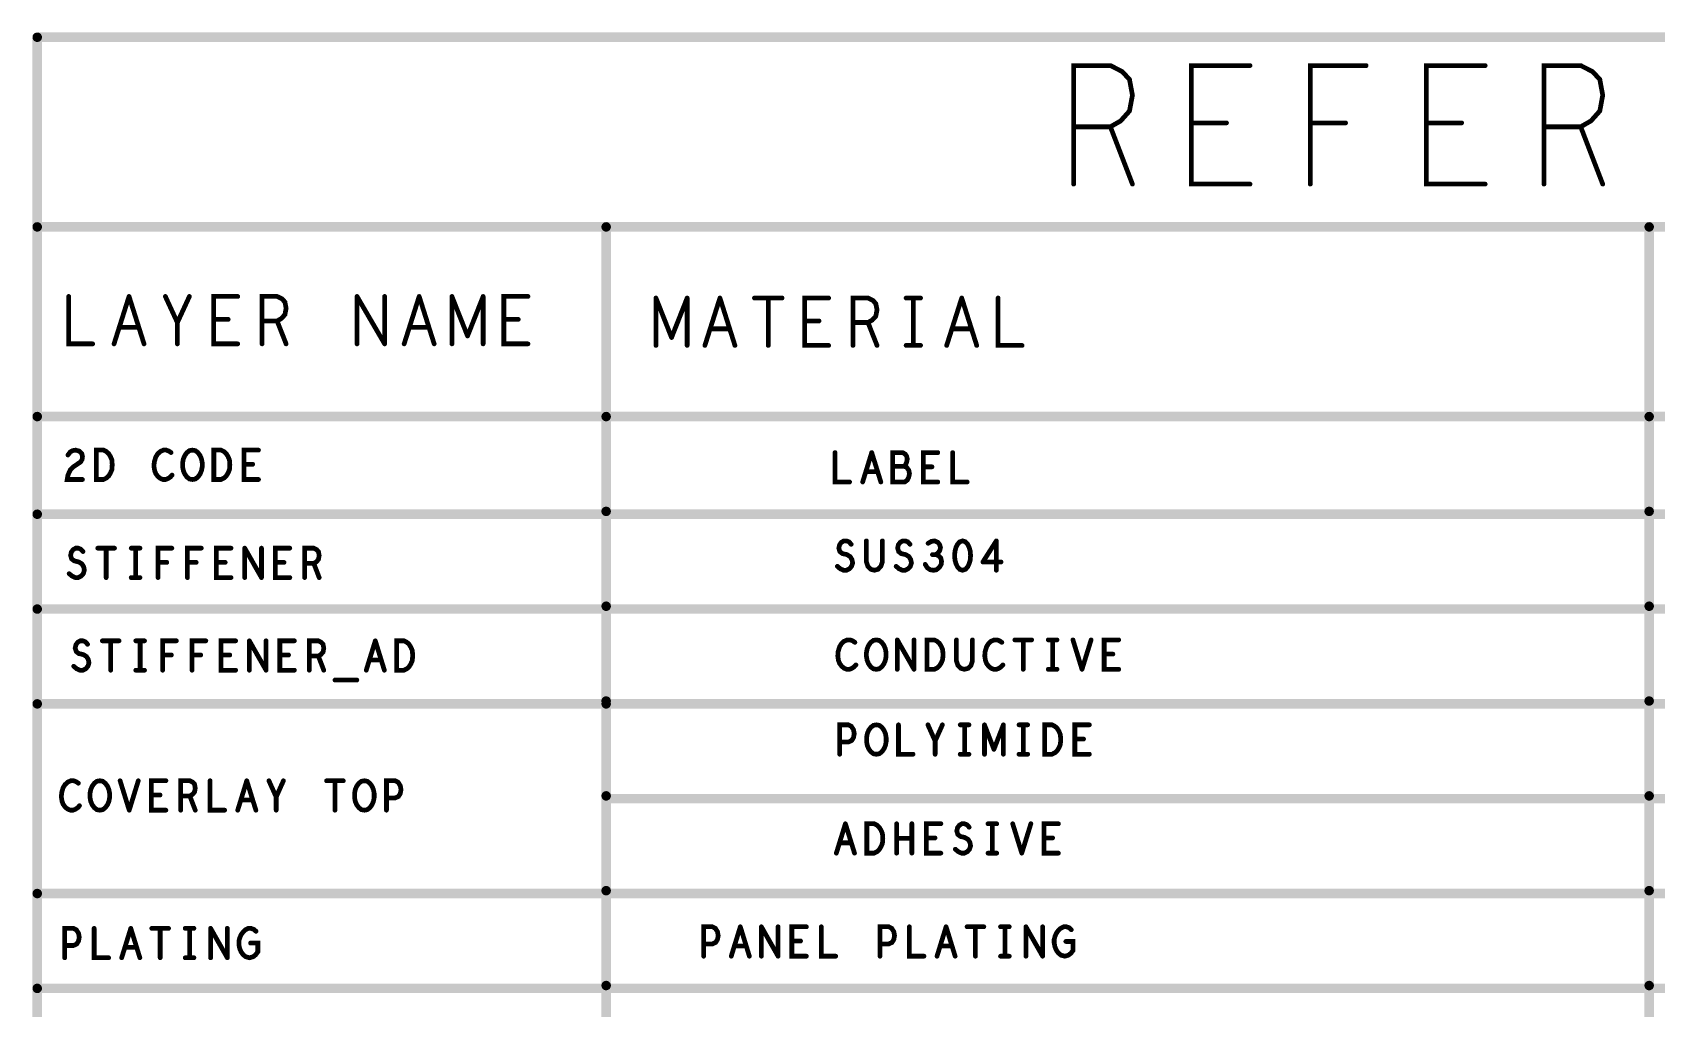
# Model space of a CAD drawing. Header units: millimetres. Extents: x 3362 to 3827, y -139 to 191.
# Drawn here: x 3663.38 to 3706.89, y 108.53 to 134.67 of the extents above; entities that cross this region are included whole.
import ezdxf

# ---------------------------------------------------------------- set-up
doc = ezdxf.new("R2010")
doc.units = ezdxf.units.MM
doc.header["$LTSCALE"] = 23.1
doc.layers.get('0').update_dxf_attribs({"linetype": 'CONTINUOUS'})

# ---------------------------------------------------------------- blocks, each defined once
blk = doc.blocks.new('PAD_R1')
at = {"const_width": 0.5}
blk.add_lwpolyline([(0.25, 0, 1), (-0.25, 0, 1)], format="xyb", close=True, dxfattribs=at)

msp = doc.modelspace()

# ---------------------------------------------------------------- linework, layer by layer
for points, const_width in [([(3787.355, 134.547), (3663.509, 134.547)], 0.254), ([(3663.509, 129.467), (3663.509, 134.547)], 0.254), ([(3691.272, 130.613), (3691.272, 133.788), (3692.257, 133.788), (3692.571, 133.629), (3692.768, 133.418), (3692.847, 132.994), (3692.768, 132.571), (3692.532, 132.306), (3692.257, 132.148), (3691.272, 132.148)], 0.127), ([(3695.997, 130.613), (3694.422, 130.613), (3694.422, 133.788), (3695.997, 133.788)], 0.127), ([(3697.611, 130.613), (3697.611, 133.788), (3699.107, 133.788)], 0.127), ([(3702.296, 130.613), (3700.721, 130.613), (3700.721, 133.788), (3702.296, 133.788)], 0.127), ([(3703.871, 130.613), (3703.871, 133.788), (3704.855, 133.788), (3705.17, 133.629), (3705.367, 133.418), (3705.445, 132.994), (3705.367, 132.571), (3705.131, 132.306), (3704.855, 132.148), (3703.871, 132.148)], 0.127), ([(3695.367, 132.253), (3694.422, 132.253)], 0.127), ([(3698.556, 132.253), (3697.611, 132.253)], 0.127), ([(3701.666, 132.253), (3700.721, 132.253)], 0.127), ([(3692.257, 132.148), (3692.847, 130.613)], 0.127), ([(3704.855, 132.148), (3705.445, 130.613)], 0.127), ([(3663.509, 129.467), (3719.389, 129.467)], 0.254), ([(3663.509, 124.387), (3663.509, 129.467)], 0.254), ([(3678.749, 129.467), (3678.749, 124.387)], 0.254), ([(3706.689, 129.467), (3706.689, 124.387)], 0.254), ([(3664.351, 127.604), (3664.351, 126.334), (3664.994, 126.334)], 0.127), ([(3665.566, 126.334), (3665.968, 127.604)], 0.127), ([(3665.968, 127.604), (3666.37, 126.334)], 0.127), ([(3667.263, 126.334), (3667.263, 126.906), (3666.941, 127.604)], 0.127), ([(3667.585, 127.604), (3667.263, 126.906)], 0.127), ([(3668.88, 126.334), (3668.237, 126.334), (3668.237, 127.604), (3668.88, 127.604)], 0.127), ([(3669.532, 126.334), (3669.532, 127.604), (3669.934, 127.604), (3670.063, 127.541), (3670.144, 127.456), (3670.176, 127.287), (3670.144, 127.117), (3670.047, 127.012), (3669.934, 126.948), (3669.532, 126.948)], 0.127), ([(3672.075, 126.334), (3672.075, 127.604)], 0.127), ([(3672.075, 127.604), (3672.815, 126.334)], 0.127), ([(3672.815, 126.334), (3672.815, 127.604)], 0.127), ([(3673.338, 126.334), (3673.74, 127.604)], 0.127), ([(3673.74, 127.604), (3674.142, 126.334)], 0.127), ([(3674.617, 126.334), (3674.617, 127.604)], 0.127), ([(3674.617, 127.604), (3675.036, 126.546)], 0.127), ([(3675.036, 126.546), (3675.454, 127.604)], 0.127), ([(3675.454, 127.604), (3675.454, 126.334)], 0.127), ([(3676.653, 126.334), (3676.009, 126.334), (3676.009, 127.604), (3676.653, 127.604)], 0.127), ([(3680.083, 126.292), (3680.083, 127.562)], 0.127), ([(3680.083, 127.562), (3680.501, 126.504)], 0.127), ([(3680.501, 126.504), (3680.919, 127.562)], 0.127), ([(3680.919, 127.562), (3680.919, 126.292)], 0.127), ([(3681.394, 126.292), (3681.797, 127.562)], 0.127), ([(3681.797, 127.562), (3682.199, 126.292)], 0.127), ([(3682.722, 127.562), (3683.462, 127.562)], 0.127), ([(3683.092, 127.562), (3683.092, 126.292)], 0.127), ([(3684.709, 126.292), (3684.066, 126.292), (3684.066, 127.562), (3684.709, 127.562)], 0.127), ([(3685.361, 126.292), (3685.361, 127.562), (3685.763, 127.562), (3685.892, 127.499), (3685.972, 127.414), (3686.005, 127.245), (3685.972, 127.075), (3685.876, 126.97), (3685.763, 126.906), (3685.361, 126.906)], 0.127), ([(3686.785, 127.562), (3687.171, 127.562)], 0.127), ([(3686.978, 127.562), (3686.978, 126.292)], 0.127), ([(3687.871, 126.292), (3688.274, 127.562)], 0.127), ([(3688.274, 127.562), (3688.676, 126.292)], 0.127), ([(3689.247, 127.562), (3689.247, 126.292), (3689.891, 126.292)], 0.127), ([(3668.623, 126.99), (3668.237, 126.99)], 0.127), ([(3676.395, 126.99), (3676.009, 126.99)], 0.127), ([(3666.225, 126.779), (3665.71, 126.779)], 0.127), ([(3669.934, 126.948), (3670.176, 126.334)], 0.127), ([(3673.997, 126.779), (3673.483, 126.779)], 0.127), ([(3682.054, 126.737), (3681.539, 126.737)], 0.127), ([(3684.452, 126.948), (3684.066, 126.948)], 0.127), ([(3685.763, 126.906), (3686.005, 126.292)], 0.127), ([(3688.531, 126.737), (3688.016, 126.737)], 0.127), ([(3686.785, 126.292), (3687.171, 126.292)], 0.127), ([(3663.509, 124.387), (3787.355, 124.387)], 0.254), ([(3663.509, 106.607), (3663.509, 109.147), (3663.509, 111.687), (3663.509, 114.227), (3663.509, 116.767), (3663.509, 119.307), (3663.509, 121.847), (3663.509, 124.387)], 0.254), ([(3678.749, 124.387), (3678.749, 121.847)], 0.254), ([(3706.689, 124.387), (3706.689, 121.847)], 0.254), ([(3664.332, 123.357), (3664.39, 123.436), (3664.458, 123.475), (3664.536, 123.488), (3664.633, 123.462), (3664.701, 123.396), (3664.721, 123.318), (3664.711, 123.239), (3664.672, 123.173), (3664.478, 123.042), (3664.39, 122.95), (3664.332, 122.819), (3664.312, 122.701), (3664.721, 122.701)], 0.127), ([(3667.093, 123.423), (3667.034, 123.462), (3666.966, 123.488), (3666.888, 123.488), (3666.801, 123.449), (3666.733, 123.383), (3666.684, 123.305), (3666.645, 123.173), (3666.635, 123.055), (3666.655, 122.937), (3666.684, 122.858), (3666.742, 122.78), (3666.811, 122.727), (3666.879, 122.701), (3666.947, 122.701), (3667.015, 122.727), (3667.073, 122.766), (3667.122, 122.819)], 0.127), ([(3669.436, 122.701), (3669.046, 122.701), (3669.046, 123.488), (3669.436, 123.488)], 0.127), ([(3669.28, 123.108), (3669.046, 123.108)], 0.127), ([(3684.881, 123.422), (3684.881, 122.635), (3685.271, 122.635)], 0.127), ([(3685.62, 122.635), (3685.863, 123.422)], 0.127), ([(3685.863, 123.422), (3686.107, 122.635)], 0.127), ([(3686.729, 123.054), (3686.768, 123.094), (3686.797, 123.16), (3686.816, 123.251), (3686.797, 123.33), (3686.758, 123.383), (3686.69, 123.422), (3686.427, 123.422), (3686.427, 122.635), (3686.748, 122.635), (3686.816, 122.687), (3686.855, 122.766), (3686.875, 122.858), (3686.855, 122.95), (3686.797, 123.028), (3686.729, 123.054), (3686.427, 123.054)], 0.127), ([(3687.633, 122.635), (3687.243, 122.635), (3687.243, 123.422), (3687.633, 123.422)], 0.127), ([(3688.031, 123.422), (3688.031, 122.635), (3688.42, 122.635)], 0.127), ([(3686.019, 122.91), (3685.708, 122.91)], 0.127), ([(3687.477, 123.041), (3687.243, 123.041)], 0.127), ([(3663.509, 121.771), (3787.355, 121.771)], 0.254), ([(3678.749, 121.847), (3678.749, 119.307)], 0.254), ([(3706.689, 121.847), (3706.689, 119.307)], 0.254), ([(3684.943, 120.375), (3685.021, 120.309), (3685.109, 120.27), (3685.186, 120.27), (3685.264, 120.309), (3685.323, 120.375), (3685.352, 120.467), (3685.332, 120.559), (3685.284, 120.637), (3685.196, 120.69), (3685.079, 120.716), (3685.011, 120.768), (3684.982, 120.86), (3685.002, 120.952), (3685.05, 121.018), (3685.118, 121.057), (3685.186, 121.057), (3685.255, 121.031), (3685.313, 120.965)], 0.127), ([(3685.721, 121.057), (3685.721, 120.493), (3685.76, 120.375), (3685.838, 120.296), (3685.935, 120.27), (3686.032, 120.296), (3686.11, 120.375), (3686.149, 120.493), (3686.149, 121.057)], 0.127), ([(3686.518, 120.375), (3686.596, 120.309), (3686.684, 120.27), (3686.761, 120.27), (3686.839, 120.309), (3686.898, 120.375), (3686.927, 120.467), (3686.907, 120.559), (3686.859, 120.637), (3686.771, 120.69), (3686.654, 120.716), (3686.586, 120.768), (3686.557, 120.86), (3686.576, 120.952), (3686.625, 121.018), (3686.693, 121.057), (3686.761, 121.057), (3686.83, 121.031), (3686.888, 120.965)], 0.127), ([(3687.578, 120.69), (3687.636, 120.729), (3687.685, 120.795), (3687.705, 120.874), (3687.685, 120.952), (3687.636, 121.018), (3687.549, 121.057), (3687.461, 121.044), (3687.373, 120.992)], 0.127), ([(3689.201, 121.057), (3688.841, 120.493)], 0.127), ([(3689.201, 120.27), (3689.201, 121.057)], 0.127), ([(3664.364, 120.179), (3664.441, 120.114), (3664.529, 120.074), (3664.607, 120.074), (3664.685, 120.114), (3664.743, 120.179), (3664.772, 120.271), (3664.753, 120.363), (3664.704, 120.442), (3664.617, 120.494), (3664.5, 120.521), (3664.432, 120.573), (3664.402, 120.665), (3664.422, 120.757), (3664.471, 120.822), (3664.539, 120.862), (3664.607, 120.862), (3664.675, 120.835), (3664.734, 120.77)], 0.127), ([(3665.131, 120.862), (3665.579, 120.862)], 0.127), ([(3665.355, 120.862), (3665.355, 120.074)], 0.127), ([(3666.026, 120.862), (3666.26, 120.862)], 0.127), ([(3666.143, 120.862), (3666.143, 120.074)], 0.127), ([(3666.745, 120.074), (3666.745, 120.862), (3667.115, 120.862)], 0.127), ([(3666.979, 120.481), (3666.745, 120.481)], 0.127), ([(3667.533, 120.074), (3667.533, 120.862), (3667.902, 120.862)], 0.127), ([(3667.766, 120.481), (3667.533, 120.481)], 0.127), ([(3668.7, 120.074), (3668.31, 120.074), (3668.31, 120.862), (3668.7, 120.862)], 0.127), ([(3668.544, 120.481), (3668.31, 120.481)], 0.127), ([(3669.068, 120.074), (3669.068, 120.862)], 0.127), ([(3669.068, 120.862), (3669.516, 120.074)], 0.127), ([(3669.516, 120.074), (3669.516, 120.862)], 0.127), ([(3670.275, 120.074), (3669.885, 120.074), (3669.885, 120.862), (3670.275, 120.862)], 0.127), ([(3670.119, 120.481), (3669.885, 120.481)], 0.127), ([(3670.672, 120.074), (3670.672, 120.862), (3670.916, 120.862), (3670.994, 120.822), (3671.042, 120.77), (3671.062, 120.665), (3671.042, 120.56), (3670.984, 120.494), (3670.916, 120.455), (3670.672, 120.455)], 0.127), ([(3670.916, 120.455), (3671.062, 120.074)], 0.127), ([(3687.296, 120.427), (3687.354, 120.335), (3687.432, 120.283), (3687.519, 120.27), (3687.597, 120.283), (3687.675, 120.349), (3687.724, 120.427), (3687.734, 120.506), (3687.714, 120.598), (3687.646, 120.664), (3687.578, 120.69), (3687.49, 120.69)], 0.127), ([(3688.841, 120.493), (3689.328, 120.493)], 0.127), ([(3666.026, 120.074), (3666.26, 120.074)], 0.127), ([(3663.509, 119.231), (3787.355, 119.231)], 0.254), ([(3678.749, 119.307), (3678.749, 116.767)], 0.254), ([(3706.689, 119.307), (3706.689, 116.767)], 0.254), ([(3664.486, 117.698), (3664.564, 117.632), (3664.652, 117.593), (3664.73, 117.593), (3664.808, 117.632), (3664.866, 117.698), (3664.895, 117.79), (3664.876, 117.881), (3664.827, 117.96), (3664.74, 118.013), (3664.623, 118.039), (3664.555, 118.091), (3664.525, 118.183), (3664.545, 118.275), (3664.594, 118.341), (3664.662, 118.38), (3664.73, 118.38), (3664.798, 118.354), (3664.857, 118.288)], 0.127), ([(3665.254, 118.38), (3665.702, 118.38)], 0.127), ([(3665.478, 118.38), (3665.478, 117.593)], 0.127), ([(3666.149, 118.38), (3666.383, 118.38)], 0.127), ([(3666.266, 118.38), (3666.266, 117.593)], 0.127), ([(3666.868, 117.593), (3666.868, 118.38), (3667.238, 118.38)], 0.127), ([(3667.656, 117.593), (3667.656, 118.38), (3668.025, 118.38)], 0.127), ([(3668.823, 117.593), (3668.433, 117.593), (3668.433, 118.38), (3668.823, 118.38)], 0.127), ([(3669.191, 117.593), (3669.191, 118.38)], 0.127), ([(3669.191, 118.38), (3669.639, 117.593)], 0.127), ([(3669.639, 117.593), (3669.639, 118.38)], 0.127), ([(3670.398, 117.593), (3670.008, 117.593), (3670.008, 118.38), (3670.398, 118.38)], 0.127), ([(3670.795, 117.593), (3670.795, 118.38), (3671.039, 118.38), (3671.117, 118.341), (3671.165, 118.288), (3671.185, 118.183), (3671.165, 118.078), (3671.107, 118.013), (3671.039, 117.973), (3670.795, 117.973)], 0.127), ([(3672.322, 117.593), (3672.565, 118.38)], 0.127), ([(3672.565, 118.38), (3672.808, 117.593)], 0.127), ([(3685.411, 118.339), (3685.353, 118.379), (3685.285, 118.405), (3685.207, 118.405), (3685.119, 118.365), (3685.051, 118.3), (3685.002, 118.221), (3684.963, 118.09), (3684.954, 117.972), (3684.973, 117.854), (3685.002, 117.775), (3685.061, 117.696), (3685.129, 117.643), (3685.197, 117.617), (3685.265, 117.617), (3685.333, 117.643), (3685.392, 117.683), (3685.44, 117.735)], 0.127), ([(3686.548, 118.405), (3686.996, 117.617)], 0.127), ([(3686.548, 117.617), (3686.548, 118.405)], 0.127), ([(3686.996, 117.617), (3686.996, 118.405)], 0.127), ([(3688.133, 118.405), (3688.133, 117.84), (3688.171, 117.722), (3688.249, 117.643), (3688.347, 117.617), (3688.444, 117.643), (3688.522, 117.722), (3688.561, 117.84), (3688.561, 118.405)], 0.127), ([(3689.348, 118.339), (3689.29, 118.379), (3689.222, 118.405), (3689.144, 118.405), (3689.056, 118.365), (3688.988, 118.3), (3688.939, 118.221), (3688.9, 118.09), (3688.891, 117.972), (3688.91, 117.854), (3688.939, 117.775), (3688.998, 117.696), (3689.066, 117.643), (3689.134, 117.617), (3689.202, 117.617), (3689.27, 117.643), (3689.329, 117.683), (3689.377, 117.735)], 0.127), ([(3689.697, 118.405), (3690.146, 118.405)], 0.127), ([(3689.922, 118.405), (3689.922, 117.617)], 0.127), ([(3690.592, 118.405), (3690.826, 118.405)], 0.127), ([(3690.709, 118.405), (3690.709, 117.617)], 0.127), ([(3691.253, 118.405), (3691.496, 117.617)], 0.127), ([(3691.496, 117.617), (3691.74, 118.405)], 0.127), ([(3692.479, 117.617), (3692.089, 117.617), (3692.089, 118.405), (3692.479, 118.405)], 0.127), ([(3667.102, 118), (3666.868, 118)], 0.127), ([(3667.889, 118), (3667.656, 118)], 0.127), ([(3668.667, 118), (3668.433, 118)], 0.127), ([(3670.242, 118), (3670.008, 118)], 0.127), ([(3671.039, 117.973), (3671.185, 117.593)], 0.127), ([(3672.721, 117.868), (3672.409, 117.868)], 0.127), ([(3692.323, 118.024), (3692.089, 118.024)], 0.127), ([(3666.149, 117.593), (3666.383, 117.593)], 0.127), ([(3690.592, 117.617), (3690.826, 117.617)], 0.127), ([(3671.485, 117.33), (3672.07, 117.33)], 0.127), ([(3663.509, 116.691), (3787.355, 116.691)], 0.254), ([(3678.749, 116.767), (3678.749, 114.227)], 0.254), ([(3678.749, 116.691), (3678.749, 114.151), (3787.355, 114.151)], 0.254), ([(3706.689, 116.767), (3706.689, 114.227)], 0.254), ([(3685.005, 115.342), (3685.005, 116.13), (3685.239, 116.13), (3685.317, 116.09), (3685.375, 115.998), (3685.395, 115.893), (3685.375, 115.788), (3685.327, 115.71), (3685.239, 115.67), (3685.005, 115.67)], 0.127), ([(3686.58, 116.13), (3686.58, 115.342), (3686.97, 115.342)], 0.127), ([(3687.562, 115.342), (3687.562, 115.697), (3687.368, 116.13)], 0.127), ([(3687.757, 116.13), (3687.562, 115.697)], 0.127), ([(3688.233, 116.13), (3688.467, 116.13)], 0.127), ([(3688.35, 116.13), (3688.35, 115.342)], 0.127), ([(3688.884, 116.13), (3689.137, 115.474)], 0.127), ([(3688.884, 115.342), (3688.884, 116.13)], 0.127), ([(3689.137, 115.474), (3689.39, 116.13)], 0.127), ([(3689.39, 116.13), (3689.39, 115.342)], 0.127), ([(3689.808, 116.13), (3690.041, 116.13)], 0.127), ([(3689.925, 116.13), (3689.925, 115.342)], 0.127), ([(3691.694, 115.342), (3691.305, 115.342), (3691.305, 116.13), (3691.694, 116.13)], 0.127), ([(3691.538, 115.749), (3691.305, 115.749)], 0.127), ([(3688.233, 115.342), (3688.467, 115.342)], 0.127), ([(3689.808, 115.342), (3690.041, 115.342)], 0.127), ([(3664.612, 114.566), (3664.554, 114.605), (3664.485, 114.632), (3664.407, 114.632), (3664.32, 114.592), (3664.252, 114.527), (3664.203, 114.448), (3664.164, 114.317), (3664.154, 114.198), (3664.174, 114.08), (3664.203, 114.002), (3664.261, 113.923), (3664.33, 113.87), (3664.398, 113.844), (3664.466, 113.844), (3664.534, 113.87), (3664.593, 113.91), (3664.641, 113.962)], 0.127), ([(3665.729, 114.632), (3665.973, 113.844)], 0.127), ([(3665.973, 113.844), (3666.216, 114.632)], 0.127), ([(3666.955, 113.844), (3666.565, 113.844), (3666.565, 114.632), (3666.955, 114.632)], 0.127), ([(3667.353, 113.844), (3667.353, 114.632), (3667.596, 114.632), (3667.674, 114.592), (3667.723, 114.54), (3667.742, 114.435), (3667.723, 114.33), (3667.664, 114.264), (3667.596, 114.225), (3667.353, 114.225)], 0.127), ([(3668.14, 114.632), (3668.14, 113.844), (3668.53, 113.844)], 0.127), ([(3668.879, 113.844), (3669.122, 114.632)], 0.127), ([(3669.122, 114.632), (3669.366, 113.844)], 0.127), ([(3669.91, 113.844), (3669.91, 114.198), (3669.715, 114.632)], 0.127), ([(3670.104, 114.632), (3669.91, 114.198)], 0.127), ([(3671.26, 114.632), (3671.708, 114.632)], 0.127), ([(3671.484, 114.632), (3671.484, 113.844)], 0.127), ([(3672.864, 113.844), (3672.864, 114.632), (3673.098, 114.632), (3673.176, 114.592), (3673.234, 114.5), (3673.254, 114.395), (3673.234, 114.29), (3673.186, 114.212), (3673.098, 114.172), (3672.864, 114.172)], 0.127), ([(3666.799, 114.251), (3666.565, 114.251)], 0.127), ([(3667.596, 114.225), (3667.742, 113.844)], 0.127), ([(3669.278, 114.12), (3668.967, 114.12)], 0.127), ([(3678.749, 114.227), (3678.749, 111.687)], 0.254), ([(3706.689, 114.227), (3706.689, 111.687)], 0.254), ([(3684.915, 112.693), (3685.158, 113.48)], 0.127), ([(3685.158, 113.48), (3685.402, 112.693)], 0.127), ([(3686.529, 112.693), (3686.529, 113.48)], 0.127), ([(3686.938, 113.087), (3686.529, 113.087)], 0.127), ([(3686.938, 113.48), (3686.938, 112.693)], 0.127), ([(3687.715, 112.693), (3687.326, 112.693), (3687.326, 113.48), (3687.715, 113.48)], 0.127), ([(3687.559, 113.1), (3687.326, 113.1)], 0.127), ([(3688.103, 112.798), (3688.181, 112.732), (3688.269, 112.693), (3688.347, 112.693), (3688.425, 112.732), (3688.483, 112.798), (3688.512, 112.89), (3688.493, 112.982), (3688.444, 113.061), (3688.357, 113.113), (3688.24, 113.139), (3688.171, 113.192), (3688.142, 113.284), (3688.162, 113.375), (3688.211, 113.441), (3688.279, 113.48), (3688.347, 113.48), (3688.415, 113.454), (3688.473, 113.388)], 0.127), ([(3688.978, 113.48), (3689.212, 113.48)], 0.127), ([(3689.095, 113.48), (3689.095, 112.693)], 0.127), ([(3689.639, 113.48), (3689.883, 112.693)], 0.127), ([(3689.883, 112.693), (3690.126, 113.48)], 0.127), ([(3690.865, 112.693), (3690.475, 112.693), (3690.475, 113.48), (3690.865, 113.48)], 0.127), ([(3690.709, 113.1), (3690.475, 113.1)], 0.127), ([(3685.314, 112.969), (3685.003, 112.969)], 0.127), ([(3688.978, 112.693), (3689.212, 112.693)], 0.127), ([(3678.749, 111.687), (3678.749, 109.147)], 0.254), ([(3706.689, 111.687), (3706.689, 109.147)], 0.254), ([(3663.509, 111.611), (3716.849, 111.611)], 0.254), ([(3716.849, 111.611), (3663.509, 111.611)], 0.254), ([(3663.509, 111.611), (3787.355, 111.611)], 0.254), ([(3664.245, 109.891), (3664.245, 110.679), (3664.479, 110.679), (3664.557, 110.639), (3664.615, 110.547), (3664.635, 110.442), (3664.615, 110.337), (3664.566, 110.259), (3664.479, 110.219), (3664.245, 110.219)], 0.127), ([(3665.033, 110.679), (3665.033, 109.891), (3665.422, 109.891)], 0.127), ([(3665.771, 109.891), (3666.015, 110.679)], 0.127), ([(3666.015, 110.679), (3666.258, 109.891)], 0.127), ([(3666.578, 110.679), (3667.026, 110.679)], 0.127), ([(3666.802, 110.679), (3666.802, 109.891)], 0.127), ([(3667.473, 110.679), (3667.706, 110.679)], 0.127), ([(3667.59, 110.679), (3667.59, 109.891)], 0.127), ([(3668.153, 109.891), (3668.153, 110.679)], 0.127), ([(3668.153, 110.679), (3668.601, 109.891)], 0.127), ([(3668.601, 109.891), (3668.601, 110.679)], 0.127), ([(3669.223, 110.285), (3669.418, 110.285), (3669.418, 110.049), (3669.359, 109.97), (3669.291, 109.917), (3669.194, 109.891), (3669.096, 109.917), (3669.028, 109.97), (3668.97, 110.049), (3668.931, 110.141), (3668.911, 110.245), (3668.911, 110.337), (3668.931, 110.416), (3668.97, 110.508), (3669.028, 110.587), (3669.086, 110.639), (3669.164, 110.679), (3669.232, 110.679), (3669.31, 110.652), (3669.369, 110.6)], 0.127), ([(3681.361, 109.933), (3681.361, 110.721), (3681.595, 110.721), (3681.673, 110.681), (3681.731, 110.589), (3681.751, 110.484), (3681.731, 110.38), (3681.682, 110.301), (3681.595, 110.261), (3681.361, 110.261)], 0.127), ([(3682.1, 109.933), (3682.343, 110.721)], 0.127), ([(3682.343, 110.721), (3682.586, 109.933)], 0.127), ([(3682.907, 110.721), (3683.355, 109.933)], 0.127), ([(3682.907, 109.933), (3682.907, 110.721)], 0.127), ([(3683.355, 109.933), (3683.355, 110.721)], 0.127), ([(3684.113, 109.933), (3683.723, 109.933), (3683.723, 110.721), (3684.113, 110.721)], 0.127), ([(3684.511, 110.721), (3684.511, 109.933), (3684.9, 109.933)], 0.127), ([(3686.085, 109.933), (3686.085, 110.721), (3686.319, 110.721), (3686.397, 110.681), (3686.455, 110.589), (3686.475, 110.484), (3686.455, 110.38), (3686.407, 110.301), (3686.319, 110.261), (3686.085, 110.261)], 0.127), ([(3686.873, 110.721), (3686.873, 109.933), (3687.262, 109.933)], 0.127), ([(3687.612, 109.933), (3687.855, 110.721)], 0.127), ([(3687.855, 110.721), (3688.098, 109.933)], 0.127), ([(3688.418, 110.721), (3688.866, 110.721)], 0.127), ([(3688.642, 110.721), (3688.642, 109.933)], 0.127), ([(3689.313, 110.721), (3689.547, 110.721)], 0.127), ([(3689.43, 110.721), (3689.43, 109.933)], 0.127), ([(3689.993, 109.933), (3689.993, 110.721)], 0.127), ([(3689.993, 110.721), (3690.441, 109.933)], 0.127), ([(3690.441, 109.933), (3690.441, 110.721)], 0.127), ([(3691.063, 110.327), (3691.258, 110.327), (3691.258, 110.091), (3691.199, 110.012), (3691.131, 109.959), (3691.034, 109.933), (3690.936, 109.959), (3690.868, 110.012), (3690.81, 110.091), (3690.771, 110.183), (3690.751, 110.288), (3690.751, 110.38), (3690.771, 110.458), (3690.81, 110.55), (3690.868, 110.629), (3690.927, 110.681), (3691.005, 110.721), (3691.073, 110.721), (3691.151, 110.695), (3691.209, 110.642)], 0.127), ([(3666.17, 110.167), (3665.859, 110.167)], 0.127), ([(3682.499, 110.209), (3682.187, 110.209)], 0.127), ([(3683.957, 110.34), (3683.723, 110.34)], 0.127), ([(3688.011, 110.209), (3687.699, 110.209)], 0.127), ([(3667.473, 109.891), (3667.706, 109.891)], 0.127), ([(3689.313, 109.933), (3689.547, 109.933)], 0.127), ([(3663.509, 109.071), (3716.849, 109.071)], 0.254), ([(3716.849, 109.071), (3663.509, 109.071)], 0.254), ([(3663.509, 109.071), (3787.355, 109.071)], 0.254), ([(3678.749, 109.147), (3678.749, 106.607)], 0.254), ([(3706.689, 109.147), (3706.689, 106.607)], 0.254)]:
    msp.add_lwpolyline(points, dxfattribs=dict(const_width=const_width))
at = {"const_width": 0.127}
for points in [[(3665.09, 122.701), (3665.09, 123.488), (3665.284, 123.488), (3665.362, 123.449), (3665.421, 123.396), (3665.469, 123.318), (3665.508, 123.226), (3665.518, 123.095), (3665.508, 122.963), (3665.469, 122.872), (3665.421, 122.793), (3665.362, 122.74), (3665.284, 122.701)], [(3667.666, 122.701), (3667.588, 122.714), (3667.52, 122.766), (3667.462, 122.845), (3667.423, 122.937), (3667.403, 123.042), (3667.403, 123.147), (3667.423, 123.252), (3667.462, 123.344), (3667.52, 123.423), (3667.588, 123.475), (3667.666, 123.488), (3667.744, 123.475), (3667.812, 123.423), (3667.87, 123.344), (3667.909, 123.252), (3667.929, 123.147), (3667.929, 123.042), (3667.909, 122.937), (3667.87, 122.845), (3667.812, 122.766), (3667.744, 122.714)], [(3668.239, 122.701), (3668.239, 123.488), (3668.434, 123.488), (3668.512, 123.449), (3668.57, 123.396), (3668.619, 123.318), (3668.658, 123.226), (3668.668, 123.095), (3668.658, 122.963), (3668.619, 122.872), (3668.57, 122.793), (3668.512, 122.74), (3668.434, 122.701)], [(3688.297, 121.057), (3688.219, 121.031), (3688.161, 120.965), (3688.122, 120.887), (3688.093, 120.782), (3688.083, 120.664), (3688.093, 120.545), (3688.122, 120.441), (3688.161, 120.362), (3688.219, 120.296), (3688.297, 120.27), (3688.375, 120.296), (3688.434, 120.362), (3688.472, 120.441), (3688.502, 120.545), (3688.511, 120.664), (3688.502, 120.782), (3688.472, 120.887), (3688.434, 120.965), (3688.375, 121.031)], [(3673.138, 117.593), (3673.138, 118.38), (3673.333, 118.38), (3673.411, 118.341), (3673.469, 118.288), (3673.518, 118.209), (3673.557, 118.118), (3673.566, 117.986), (3673.557, 117.855), (3673.518, 117.763), (3673.469, 117.685), (3673.411, 117.632), (3673.333, 117.593)], [(3685.985, 117.617), (3685.907, 117.63), (3685.838, 117.683), (3685.78, 117.762), (3685.741, 117.854), (3685.722, 117.958), (3685.722, 118.064), (3685.741, 118.168), (3685.78, 118.26), (3685.838, 118.339), (3685.907, 118.391), (3685.985, 118.405), (3686.062, 118.391), (3686.131, 118.339), (3686.189, 118.26), (3686.228, 118.168), (3686.247, 118.064), (3686.247, 117.958), (3686.228, 117.854), (3686.189, 117.762), (3686.131, 117.683), (3686.062, 117.63)], [(3687.345, 117.617), (3687.345, 118.405), (3687.54, 118.405), (3687.618, 118.365), (3687.676, 118.313), (3687.725, 118.234), (3687.764, 118.142), (3687.773, 118.011), (3687.764, 117.88), (3687.725, 117.788), (3687.676, 117.709), (3687.618, 117.657), (3687.54, 117.617)], [(3685.988, 115.342), (3685.91, 115.355), (3685.841, 115.408), (3685.783, 115.486), (3685.744, 115.578), (3685.725, 115.683), (3685.725, 115.788), (3685.744, 115.893), (3685.783, 115.985), (3685.841, 116.064), (3685.91, 116.116), (3685.988, 116.13), (3686.066, 116.116), (3686.134, 116.064), (3686.192, 115.985), (3686.231, 115.893), (3686.25, 115.788), (3686.25, 115.683), (3686.231, 115.578), (3686.192, 115.486), (3686.134, 115.408), (3686.066, 115.355)], [(3690.498, 115.342), (3690.498, 116.13), (3690.692, 116.13), (3690.77, 116.09), (3690.829, 116.038), (3690.878, 115.959), (3690.916, 115.867), (3690.926, 115.736), (3690.916, 115.605), (3690.878, 115.513), (3690.829, 115.434), (3690.77, 115.382), (3690.692, 115.342)], [(3665.185, 113.844), (3665.107, 113.857), (3665.039, 113.91), (3664.981, 113.988), (3664.942, 114.08), (3664.922, 114.185), (3664.922, 114.29), (3664.942, 114.395), (3664.981, 114.487), (3665.039, 114.566), (3665.107, 114.618), (3665.185, 114.632), (3665.263, 114.618), (3665.331, 114.566), (3665.39, 114.487), (3665.429, 114.395), (3665.448, 114.29), (3665.448, 114.185), (3665.429, 114.08), (3665.39, 113.988), (3665.331, 113.91), (3665.263, 113.857)], [(3672.272, 113.844), (3672.194, 113.857), (3672.126, 113.91), (3672.067, 113.988), (3672.028, 114.08), (3672.009, 114.185), (3672.009, 114.29), (3672.028, 114.395), (3672.067, 114.487), (3672.126, 114.566), (3672.194, 114.618), (3672.272, 114.632), (3672.35, 114.618), (3672.418, 114.566), (3672.476, 114.487), (3672.515, 114.395), (3672.535, 114.29), (3672.535, 114.185), (3672.515, 114.08), (3672.476, 113.988), (3672.418, 113.91), (3672.35, 113.857)], [(3685.732, 112.693), (3685.732, 113.48), (3685.926, 113.48), (3686.004, 113.441), (3686.062, 113.388), (3686.111, 113.31), (3686.15, 113.218), (3686.16, 113.087), (3686.15, 112.955), (3686.111, 112.864), (3686.062, 112.785), (3686.004, 112.732), (3685.926, 112.693)]]:
    msp.add_lwpolyline(points, close=True, dxfattribs=at)

# ---------------------------------------------------------------- block references
for p, xscale, yscale in [((3663.509, 134.547), 0.254, 0.254), ((3663.509, 134.547), 0.254, 0.254), ((3695.997, 133.788), 0.127, 0.127), ((3699.107, 133.788), 0.127, 0.127), ((3702.296, 133.788), 0.127, 0.127), ((3694.422, 132.253), 0.127, 0.127), ((3695.367, 132.253), 0.127, 0.127), ((3697.611, 132.253), 0.127, 0.127), ((3698.556, 132.253), 0.127, 0.127), ((3700.721, 132.253), 0.127, 0.127), ((3701.666, 132.253), 0.127, 0.127), ((3691.272, 132.148), 0.127, 0.127), ((3692.257, 132.148), 0.127, 0.127), ((3703.871, 132.148), 0.127, 0.127), ((3704.855, 132.148), 0.127, 0.127), ((3691.272, 130.613), 0.127, 0.127), ((3692.847, 130.613), 0.127, 0.127), ((3695.997, 130.613), 0.127, 0.127), ((3697.611, 130.613), 0.127, 0.127), ((3702.296, 130.613), 0.127, 0.127), ((3703.871, 130.613), 0.127, 0.127), ((3705.445, 130.613), 0.127, 0.127), ((3663.509, 129.467), 0.254, 0.254), ((3663.509, 129.467), 0.254, 0.254), ((3663.509, 129.467), 0.254, 0.254), ((3678.749, 129.467), 0.254, 0.254), ((3706.689, 129.467), 0.254, 0.254), ((3664.351, 127.604), 0.127, 0.127), ((3665.968, 127.604), 0.127, 0.127), ((3665.968, 127.604), 0.127, 0.127), ((3666.941, 127.604), 0.127, 0.127), ((3667.585, 127.604), 0.127, 0.127), ((3668.88, 127.604), 0.127, 0.127), ((3672.075, 127.604), 0.127, 0.127), ((3672.075, 127.604), 0.127, 0.127), ((3672.815, 127.604), 0.127, 0.127), ((3673.74, 127.604), 0.127, 0.127), ((3673.74, 127.604), 0.127, 0.127), ((3674.617, 127.604), 0.127, 0.127), ((3674.617, 127.604), 0.127, 0.127), ((3675.454, 127.604), 0.127, 0.127), ((3675.454, 127.604), 0.127, 0.127), ((3676.653, 127.604), 0.127, 0.127), ((3680.083, 127.562), 0.127, 0.127), ((3680.083, 127.562), 0.127, 0.127), ((3680.919, 127.562), 0.127, 0.127), ((3680.919, 127.562), 0.127, 0.127), ((3681.797, 127.562), 0.127, 0.127), ((3681.797, 127.562), 0.127, 0.127), ((3682.722, 127.562), 0.127, 0.127), ((3683.092, 127.562), 0.127, 0.127), ((3683.462, 127.562), 0.127, 0.127), ((3684.709, 127.562), 0.127, 0.127), ((3686.785, 127.562), 0.127, 0.127), ((3686.978, 127.562), 0.127, 0.127), ((3687.171, 127.562), 0.127, 0.127), ((3688.274, 127.562), 0.127, 0.127), ((3688.274, 127.562), 0.127, 0.127), ((3689.247, 127.562), 0.127, 0.127), ((3668.237, 126.99), 0.127, 0.127), ((3668.623, 126.99), 0.127, 0.127), ((3676.009, 126.99), 0.127, 0.127), ((3676.395, 126.99), 0.127, 0.127), ((3665.71, 126.779), 0.127, 0.127), ((3666.225, 126.779), 0.127, 0.127), ((3667.263, 126.906), 0.127, 0.127), ((3669.532, 126.948), 0.127, 0.127), ((3669.934, 126.948), 0.127, 0.127), ((3673.483, 126.779), 0.127, 0.127), ((3673.997, 126.779), 0.127, 0.127), ((3675.036, 126.546), 0.127, 0.127), ((3675.036, 126.546), 0.127, 0.127), ((3681.539, 126.737), 0.127, 0.127), ((3682.054, 126.737), 0.127, 0.127), ((3684.066, 126.948), 0.127, 0.127), ((3684.452, 126.948), 0.127, 0.127), ((3685.361, 126.906), 0.127, 0.127), ((3685.763, 126.906), 0.127, 0.127), ((3688.016, 126.737), 0.127, 0.127), ((3688.531, 126.737), 0.127, 0.127), ((3664.994, 126.334), 0.127, 0.127), ((3665.566, 126.334), 0.127, 0.127), ((3666.37, 126.334), 0.127, 0.127), ((3667.263, 126.334), 0.127, 0.127), ((3668.88, 126.334), 0.127, 0.127), ((3669.532, 126.334), 0.127, 0.127), ((3670.176, 126.334), 0.127, 0.127), ((3672.075, 126.334), 0.127, 0.127), ((3672.815, 126.334), 0.127, 0.127), ((3672.815, 126.334), 0.127, 0.127), ((3673.338, 126.334), 0.127, 0.127), ((3674.142, 126.334), 0.127, 0.127), ((3674.617, 126.334), 0.127, 0.127), ((3675.454, 126.334), 0.127, 0.127), ((3676.653, 126.334), 0.127, 0.127), ((3680.083, 126.292), 0.127, 0.127), ((3680.501, 126.504), 0.127, 0.127), ((3680.501, 126.504), 0.127, 0.127), ((3680.919, 126.292), 0.127, 0.127), ((3681.394, 126.292), 0.127, 0.127), ((3682.199, 126.292), 0.127, 0.127), ((3683.092, 126.292), 0.127, 0.127), ((3684.709, 126.292), 0.127, 0.127), ((3685.361, 126.292), 0.127, 0.127), ((3686.005, 126.292), 0.127, 0.127), ((3686.785, 126.292), 0.127, 0.127), ((3686.978, 126.292), 0.127, 0.127), ((3687.171, 126.292), 0.127, 0.127), ((3687.871, 126.292), 0.127, 0.127), ((3688.676, 126.292), 0.127, 0.127), ((3689.891, 126.292), 0.127, 0.127), ((3663.509, 124.387), 0.254, 0.254), ((3663.509, 124.387), 0.254, 0.254), ((3663.509, 124.387), 0.254, 0.254), ((3678.749, 124.387), 0.254, 0.254), ((3678.749, 124.387), 0.254, 0.254), ((3706.689, 124.387), 0.254, 0.254), ((3706.689, 124.387), 0.254, 0.254), ((3664.332, 123.357), 0.127, 0.127), ((3667.093, 123.423), 0.127, 0.127), ((3669.046, 123.108), 0.127, 0.127), ((3669.28, 123.108), 0.127, 0.127), ((3669.436, 123.488), 0.127, 0.127), ((3684.881, 123.422), 0.127, 0.127), ((3685.863, 123.422), 0.127, 0.127), ((3685.863, 123.422), 0.127, 0.127), ((3687.633, 123.422), 0.127, 0.127), ((3688.031, 123.422), 0.127, 0.127), ((3664.721, 122.701), 0.127, 0.127), ((3667.122, 122.819), 0.127, 0.127), ((3669.436, 122.701), 0.127, 0.127), ((3685.271, 122.635), 0.127, 0.127), ((3685.62, 122.635), 0.127, 0.127), ((3685.708, 122.91), 0.127, 0.127), ((3686.019, 122.91), 0.127, 0.127), ((3686.107, 122.635), 0.127, 0.127), ((3686.427, 123.054), 0.127, 0.127), ((3686.729, 123.054), 0.127, 0.127), ((3687.243, 123.041), 0.127, 0.127), ((3687.477, 123.041), 0.127, 0.127), ((3687.633, 122.635), 0.127, 0.127), ((3688.42, 122.635), 0.127, 0.127), ((3663.509, 121.771), 0.254, 0.254), ((3678.749, 121.847), 0.254, 0.254), ((3678.749, 121.847), 0.254, 0.254), ((3706.689, 121.847), 0.254, 0.254), ((3706.689, 121.847), 0.254, 0.254), ((3685.313, 120.965), 0.127, 0.127), ((3685.721, 121.057), 0.127, 0.127), ((3686.149, 121.057), 0.127, 0.127), ((3686.888, 120.965), 0.127, 0.127), ((3687.373, 120.992), 0.127, 0.127), ((3689.201, 121.057), 0.127, 0.127), ((3689.201, 121.057), 0.127, 0.127), ((3664.734, 120.77), 0.127, 0.127), ((3665.131, 120.862), 0.127, 0.127), ((3665.355, 120.862), 0.127, 0.127), ((3665.579, 120.862), 0.127, 0.127), ((3666.026, 120.862), 0.127, 0.127), ((3666.143, 120.862), 0.127, 0.127), ((3666.26, 120.862), 0.127, 0.127), ((3666.745, 120.481), 0.127, 0.127), ((3666.979, 120.481), 0.127, 0.127), ((3667.115, 120.862), 0.127, 0.127), ((3667.533, 120.481), 0.127, 0.127), ((3667.766, 120.481), 0.127, 0.127), ((3667.902, 120.862), 0.127, 0.127), ((3668.31, 120.481), 0.127, 0.127), ((3668.544, 120.481), 0.127, 0.127), ((3668.7, 120.862), 0.127, 0.127), ((3669.068, 120.862), 0.127, 0.127), ((3669.068, 120.862), 0.127, 0.127), ((3669.516, 120.862), 0.127, 0.127), ((3669.885, 120.481), 0.127, 0.127), ((3670.119, 120.481), 0.127, 0.127), ((3670.275, 120.862), 0.127, 0.127), ((3670.672, 120.455), 0.127, 0.127), ((3670.916, 120.455), 0.127, 0.127), ((3687.49, 120.69), 0.127, 0.127), ((3687.578, 120.69), 0.127, 0.127), ((3688.841, 120.493), 0.127, 0.127), ((3688.841, 120.493), 0.127, 0.127), ((3689.328, 120.493), 0.127, 0.127), ((3664.364, 120.179), 0.127, 0.127), ((3665.355, 120.074), 0.127, 0.127), ((3666.026, 120.074), 0.127, 0.127), ((3666.143, 120.074), 0.127, 0.127), ((3666.26, 120.074), 0.127, 0.127), ((3666.745, 120.074), 0.127, 0.127), ((3667.533, 120.074), 0.127, 0.127), ((3668.7, 120.074), 0.127, 0.127), ((3669.068, 120.074), 0.127, 0.127), ((3669.516, 120.074), 0.127, 0.127), ((3669.516, 120.074), 0.127, 0.127), ((3670.275, 120.074), 0.127, 0.127), ((3670.672, 120.074), 0.127, 0.127), ((3671.062, 120.074), 0.127, 0.127), ((3684.943, 120.375), 0.127, 0.127), ((3686.518, 120.375), 0.127, 0.127), ((3687.296, 120.427), 0.127, 0.127), ((3689.201, 120.27), 0.127, 0.127), ((3663.509, 119.231), 0.254, 0.254), ((3678.749, 119.307), 0.254, 0.254), ((3678.749, 119.307), 0.254, 0.254), ((3706.689, 119.307), 0.254, 0.254), ((3706.689, 119.307), 0.254, 0.254), ((3664.857, 118.288), 0.127, 0.127), ((3665.254, 118.38), 0.127, 0.127), ((3665.478, 118.38), 0.127, 0.127), ((3665.702, 118.38), 0.127, 0.127), ((3666.149, 118.38), 0.127, 0.127), ((3666.266, 118.38), 0.127, 0.127), ((3666.383, 118.38), 0.127, 0.127), ((3667.238, 118.38), 0.127, 0.127), ((3668.025, 118.38), 0.127, 0.127), ((3668.823, 118.38), 0.127, 0.127), ((3669.191, 118.38), 0.127, 0.127), ((3669.191, 118.38), 0.127, 0.127), ((3669.639, 118.38), 0.127, 0.127), ((3670.398, 118.38), 0.127, 0.127), ((3672.565, 118.38), 0.127, 0.127), ((3672.565, 118.38), 0.127, 0.127), ((3685.411, 118.339), 0.127, 0.127), ((3686.548, 118.405), 0.127, 0.127), ((3686.548, 118.405), 0.127, 0.127), ((3686.996, 118.405), 0.127, 0.127), ((3688.133, 118.405), 0.127, 0.127), ((3688.561, 118.405), 0.127, 0.127), ((3689.348, 118.339), 0.127, 0.127), ((3689.697, 118.405), 0.127, 0.127), ((3689.922, 118.405), 0.127, 0.127), ((3690.146, 118.405), 0.127, 0.127), ((3690.592, 118.405), 0.127, 0.127), ((3690.709, 118.405), 0.127, 0.127), ((3690.826, 118.405), 0.127, 0.127), ((3691.253, 118.405), 0.127, 0.127), ((3691.74, 118.405), 0.127, 0.127), ((3692.479, 118.405), 0.127, 0.127), ((3666.868, 118), 0.127, 0.127), ((3667.102, 118), 0.127, 0.127), ((3667.656, 118), 0.127, 0.127), ((3667.889, 118), 0.127, 0.127), ((3668.433, 118), 0.127, 0.127), ((3668.667, 118), 0.127, 0.127), ((3670.008, 118), 0.127, 0.127), ((3670.242, 118), 0.127, 0.127), ((3670.795, 117.973), 0.127, 0.127), ((3671.039, 117.973), 0.127, 0.127), ((3672.409, 117.868), 0.127, 0.127), ((3672.721, 117.868), 0.127, 0.127), ((3692.089, 118.024), 0.127, 0.127), ((3692.323, 118.024), 0.127, 0.127), ((3664.486, 117.698), 0.127, 0.127), ((3665.478, 117.593), 0.127, 0.127), ((3666.149, 117.593), 0.127, 0.127), ((3666.266, 117.593), 0.127, 0.127), ((3666.383, 117.593), 0.127, 0.127), ((3666.868, 117.593), 0.127, 0.127), ((3667.656, 117.593), 0.127, 0.127), ((3668.823, 117.593), 0.127, 0.127), ((3669.191, 117.593), 0.127, 0.127), ((3669.639, 117.593), 0.127, 0.127), ((3669.639, 117.593), 0.127, 0.127), ((3670.398, 117.593), 0.127, 0.127), ((3670.795, 117.593), 0.127, 0.127), ((3671.185, 117.593), 0.127, 0.127), ((3672.322, 117.593), 0.127, 0.127), ((3672.808, 117.593), 0.127, 0.127), ((3685.44, 117.735), 0.127, 0.127), ((3686.548, 117.617), 0.127, 0.127), ((3686.996, 117.617), 0.127, 0.127), ((3686.996, 117.617), 0.127, 0.127), ((3689.377, 117.735), 0.127, 0.127), ((3689.922, 117.617), 0.127, 0.127), ((3690.592, 117.617), 0.127, 0.127), ((3690.709, 117.617), 0.127, 0.127), ((3690.826, 117.617), 0.127, 0.127), ((3691.496, 117.617), 0.127, 0.127), ((3691.496, 117.617), 0.127, 0.127), ((3692.479, 117.617), 0.127, 0.127), ((3671.485, 117.33), 0.127, 0.127), ((3672.07, 117.33), 0.127, 0.127), ((3663.509, 116.691), 0.254, 0.254), ((3678.749, 116.767), 0.254, 0.254), ((3678.749, 116.767), 0.254, 0.254), ((3678.749, 116.691), 0.254, 0.254), ((3706.689, 116.767), 0.254, 0.254), ((3706.689, 116.767), 0.254, 0.254), ((3686.58, 116.13), 0.127, 0.127), ((3687.368, 116.13), 0.127, 0.127), ((3687.757, 116.13), 0.127, 0.127), ((3688.233, 116.13), 0.127, 0.127), ((3688.35, 116.13), 0.127, 0.127), ((3688.467, 116.13), 0.127, 0.127), ((3688.884, 116.13), 0.127, 0.127), ((3688.884, 116.13), 0.127, 0.127), ((3689.39, 116.13), 0.127, 0.127), ((3689.39, 116.13), 0.127, 0.127), ((3689.808, 116.13), 0.127, 0.127), ((3689.925, 116.13), 0.127, 0.127), ((3690.041, 116.13), 0.127, 0.127), ((3691.694, 116.13), 0.127, 0.127), ((3685.005, 115.67), 0.127, 0.127), ((3687.562, 115.697), 0.127, 0.127), ((3691.305, 115.749), 0.127, 0.127), ((3691.538, 115.749), 0.127, 0.127), ((3685.005, 115.342), 0.127, 0.127), ((3686.97, 115.342), 0.127, 0.127), ((3687.562, 115.342), 0.127, 0.127), ((3688.233, 115.342), 0.127, 0.127), ((3688.35, 115.342), 0.127, 0.127), ((3688.467, 115.342), 0.127, 0.127), ((3688.884, 115.342), 0.127, 0.127), ((3689.137, 115.474), 0.127, 0.127), ((3689.137, 115.474), 0.127, 0.127), ((3689.39, 115.342), 0.127, 0.127), ((3689.808, 115.342), 0.127, 0.127), ((3689.925, 115.342), 0.127, 0.127), ((3690.041, 115.342), 0.127, 0.127), ((3691.694, 115.342), 0.127, 0.127), ((3664.612, 114.566), 0.127, 0.127), ((3665.729, 114.632), 0.127, 0.127), ((3666.216, 114.632), 0.127, 0.127), ((3666.955, 114.632), 0.127, 0.127), ((3668.14, 114.632), 0.127, 0.127), ((3669.122, 114.632), 0.127, 0.127), ((3669.122, 114.632), 0.127, 0.127), ((3669.715, 114.632), 0.127, 0.127), ((3670.104, 114.632), 0.127, 0.127), ((3671.26, 114.632), 0.127, 0.127), ((3671.484, 114.632), 0.127, 0.127), ((3671.708, 114.632), 0.127, 0.127), ((3664.641, 113.962), 0.127, 0.127), ((3666.565, 114.251), 0.127, 0.127), ((3666.799, 114.251), 0.127, 0.127), ((3667.353, 114.225), 0.127, 0.127), ((3667.596, 114.225), 0.127, 0.127), ((3668.967, 114.12), 0.127, 0.127), ((3669.278, 114.12), 0.127, 0.127), ((3669.91, 114.198), 0.127, 0.127), ((3672.864, 114.172), 0.127, 0.127), ((3678.749, 114.227), 0.254, 0.254), ((3678.749, 114.227), 0.254, 0.254), ((3706.689, 114.227), 0.254, 0.254), ((3706.689, 114.227), 0.254, 0.254), ((3665.973, 113.844), 0.127, 0.127), ((3665.973, 113.844), 0.127, 0.127), ((3666.955, 113.844), 0.127, 0.127), ((3667.353, 113.844), 0.127, 0.127), ((3667.742, 113.844), 0.127, 0.127), ((3668.53, 113.844), 0.127, 0.127), ((3668.879, 113.844), 0.127, 0.127), ((3669.366, 113.844), 0.127, 0.127), ((3669.91, 113.844), 0.127, 0.127), ((3671.484, 113.844), 0.127, 0.127), ((3672.864, 113.844), 0.127, 0.127), ((3685.158, 113.48), 0.127, 0.127), ((3685.158, 113.48), 0.127, 0.127), ((3686.529, 113.48), 0.127, 0.127), ((3686.529, 113.087), 0.127, 0.127), ((3686.938, 113.48), 0.127, 0.127), ((3686.938, 113.087), 0.127, 0.127), ((3687.326, 113.1), 0.127, 0.127), ((3687.559, 113.1), 0.127, 0.127), ((3687.715, 113.48), 0.127, 0.127), ((3688.473, 113.388), 0.127, 0.127), ((3688.978, 113.48), 0.127, 0.127), ((3689.095, 113.48), 0.127, 0.127), ((3689.212, 113.48), 0.127, 0.127), ((3689.639, 113.48), 0.127, 0.127), ((3690.126, 113.48), 0.127, 0.127), ((3690.475, 113.1), 0.127, 0.127), ((3690.709, 113.1), 0.127, 0.127), ((3690.865, 113.48), 0.127, 0.127), ((3684.915, 112.693), 0.127, 0.127), ((3685.003, 112.969), 0.127, 0.127), ((3685.314, 112.969), 0.127, 0.127), ((3685.402, 112.693), 0.127, 0.127), ((3686.529, 112.693), 0.127, 0.127), ((3686.938, 112.693), 0.127, 0.127), ((3687.715, 112.693), 0.127, 0.127), ((3688.103, 112.798), 0.127, 0.127), ((3688.978, 112.693), 0.127, 0.127), ((3689.095, 112.693), 0.127, 0.127), ((3689.212, 112.693), 0.127, 0.127), ((3689.883, 112.693), 0.127, 0.127), ((3689.883, 112.693), 0.127, 0.127), ((3690.865, 112.693), 0.127, 0.127), ((3678.749, 111.687), 0.254, 0.254), ((3678.749, 111.687), 0.254, 0.254), ((3706.689, 111.687), 0.254, 0.254), ((3706.689, 111.687), 0.254, 0.254), ((3663.509, 111.611), 0.254, 0.254), ((3663.509, 111.611), 0.254, 0.254), ((3663.509, 111.611), 0.254, 0.254), ((3665.033, 110.679), 0.127, 0.127), ((3666.015, 110.679), 0.127, 0.127), ((3666.015, 110.679), 0.127, 0.127), ((3666.578, 110.679), 0.127, 0.127), ((3666.802, 110.679), 0.127, 0.127), ((3667.026, 110.679), 0.127, 0.127), ((3667.473, 110.679), 0.127, 0.127), ((3667.59, 110.679), 0.127, 0.127), ((3667.706, 110.679), 0.127, 0.127), ((3668.153, 110.679), 0.127, 0.127), ((3668.153, 110.679), 0.127, 0.127), ((3668.601, 110.679), 0.127, 0.127), ((3669.369, 110.6), 0.127, 0.127), ((3682.343, 110.721), 0.127, 0.127), ((3682.343, 110.721), 0.127, 0.127), ((3682.907, 110.721), 0.127, 0.127), ((3682.907, 110.721), 0.127, 0.127), ((3683.355, 110.721), 0.127, 0.127), ((3684.113, 110.721), 0.127, 0.127), ((3684.511, 110.721), 0.127, 0.127), ((3686.873, 110.721), 0.127, 0.127), ((3687.855, 110.721), 0.127, 0.127), ((3687.855, 110.721), 0.127, 0.127), ((3688.418, 110.721), 0.127, 0.127), ((3688.642, 110.721), 0.127, 0.127), ((3688.866, 110.721), 0.127, 0.127), ((3689.313, 110.721), 0.127, 0.127), ((3689.43, 110.721), 0.127, 0.127), ((3689.547, 110.721), 0.127, 0.127), ((3689.993, 110.721), 0.127, 0.127), ((3689.993, 110.721), 0.127, 0.127), ((3690.441, 110.721), 0.127, 0.127), ((3691.209, 110.642), 0.127, 0.127), ((3664.245, 110.219), 0.127, 0.127), ((3665.859, 110.167), 0.127, 0.127), ((3666.17, 110.167), 0.127, 0.127), ((3669.223, 110.285), 0.127, 0.127), ((3681.361, 110.261), 0.127, 0.127), ((3682.187, 110.209), 0.127, 0.127), ((3682.499, 110.209), 0.127, 0.127), ((3683.723, 110.34), 0.127, 0.127), ((3683.957, 110.34), 0.127, 0.127), ((3686.085, 110.261), 0.127, 0.127), ((3687.699, 110.209), 0.127, 0.127), ((3688.011, 110.209), 0.127, 0.127), ((3691.063, 110.327), 0.127, 0.127), ((3664.245, 109.891), 0.127, 0.127), ((3665.422, 109.891), 0.127, 0.127), ((3665.771, 109.891), 0.127, 0.127), ((3666.258, 109.891), 0.127, 0.127), ((3666.802, 109.891), 0.127, 0.127), ((3667.473, 109.891), 0.127, 0.127), ((3667.59, 109.891), 0.127, 0.127), ((3667.706, 109.891), 0.127, 0.127), ((3668.153, 109.891), 0.127, 0.127), ((3668.601, 109.891), 0.127, 0.127), ((3668.601, 109.891), 0.127, 0.127), ((3681.361, 109.933), 0.127, 0.127), ((3682.1, 109.933), 0.127, 0.127), ((3682.586, 109.933), 0.127, 0.127), ((3682.907, 109.933), 0.127, 0.127), ((3683.355, 109.933), 0.127, 0.127), ((3683.355, 109.933), 0.127, 0.127), ((3684.113, 109.933), 0.127, 0.127), ((3684.9, 109.933), 0.127, 0.127), ((3686.085, 109.933), 0.127, 0.127), ((3687.262, 109.933), 0.127, 0.127), ((3687.612, 109.933), 0.127, 0.127), ((3688.098, 109.933), 0.127, 0.127), ((3688.642, 109.933), 0.127, 0.127), ((3689.313, 109.933), 0.127, 0.127), ((3689.43, 109.933), 0.127, 0.127), ((3689.547, 109.933), 0.127, 0.127), ((3689.993, 109.933), 0.127, 0.127), ((3690.441, 109.933), 0.127, 0.127), ((3690.441, 109.933), 0.127, 0.127), ((3663.509, 109.071), 0.254, 0.254), ((3663.509, 109.071), 0.254, 0.254), ((3663.509, 109.071), 0.254, 0.254), ((3678.749, 109.147), 0.254, 0.254), ((3678.749, 109.147), 0.254, 0.254), ((3706.689, 109.147), 0.254, 0.254), ((3706.689, 109.147), 0.254, 0.254)]:
    msp.add_blockref('PAD_R1', p, dxfattribs=dict(xscale=xscale, yscale=yscale))

doc.saveas('drawing.dxf')
